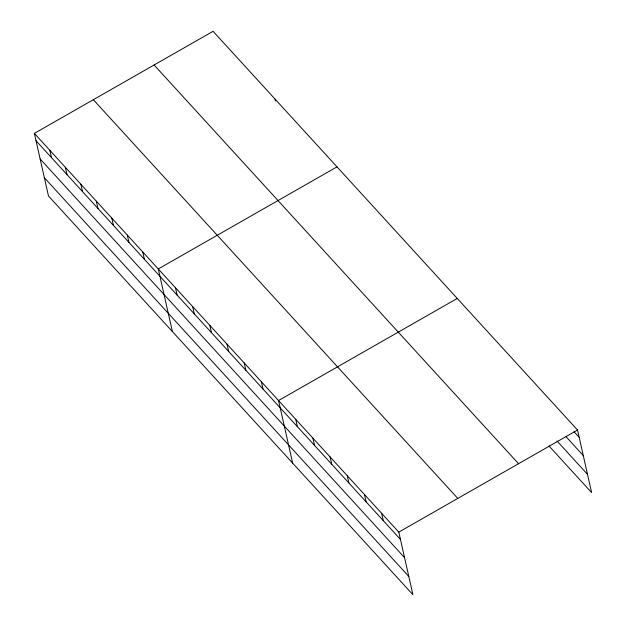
<?xml version="1.0" encoding="UTF-8"?>
<svg xmlns="http://www.w3.org/2000/svg" width="626" height="626" viewBox="0 0 626 626"><rect width="100%" height="100%" fill="white"/><g stroke="black" fill="none" stroke-linecap="round" stroke-linejoin="round"><path stroke-width="0.94" d="M34.367 133.385L398.809 532.116L412.917 594.7L48.476 195.977L34.367 133.385L213.083 31.3L577.524 430.023L591.633 492.615L548.994 445.97M336.991 166.868L158.284 268.953L172.385 331.545M457.262 298.445L278.547 400.53L292.655 463.123M398.809 532.116L577.524 430.023M574.089 431.783L579.175 437.355M566.107 436.792L583.283 455.587M556.976 440.962L587.524 474.375M154.106 64.987L518.547 463.717M93.344 99.698L457.786 498.421M36.018 140.717L400.468 539.44M40.134 158.949L404.576 557.68M44.368 177.737L408.809 576.468M381.633 513.312L383.284 520.644M364.449 494.517L366.1 501.849M275.041 99.08L275.448 100.919M347.274 475.721L348.925 483.053M330.09 456.925L331.741 464.249M312.906 438.13L314.557 445.454M295.73 419.326L297.381 426.658M261.363 381.735L263.014 389.067M244.187 362.939L245.838 370.271M227.003 344.144L228.654 351.468M209.82 325.348L211.478 332.672M192.644 306.544L194.295 313.876M175.46 287.749L177.111 295.081M142.791 252.004L144.442 259.336M127.305 235.063L128.956 242.395M111.811 218.114L113.462 225.446M96.326 201.173L97.977 208.497M80.84 184.224L82.491 191.556M65.347 167.283L66.998 174.607M49.861 150.334L51.512 157.666"/></g></svg>
